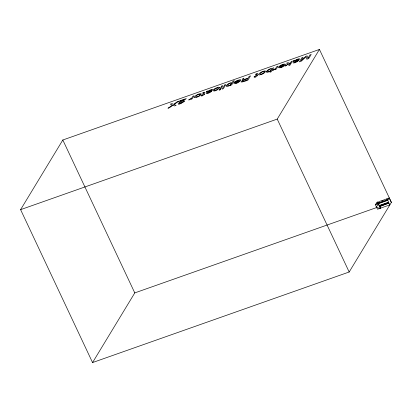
<?xml version="1.0" encoding="UTF-8"?>
<svg xmlns="http://www.w3.org/2000/svg" width="412" height="412" viewBox="0 0 412 412"><rect width="100%" height="100%" fill="white"/><g stroke="black" fill="none" stroke-linecap="round" stroke-linejoin="round"><path stroke-width="0.62" d="M20.6 209.651L62.825 139.998L319.444 49.435L391.4 202.349L349.175 272.002L92.556 362.565L20.6 209.651L277.224 119.094L319.444 49.435M92.556 362.565L134.775 292.906L376.841 207.483M388.423 203.24L379.725 206.309L380.59 208.148L380.379 208.493L379.514 206.659L389.005 203.034L389.87 204.872L377.5 209.239L375.384 204.749L376.836 202.354L377.866 201.988L378.35 203.013M377.866 201.988L376.681 203.95L386.992 200.309L388.176 198.352L389.206 197.987L391.323 202.477M380.379 208.493L376.233 207.339L376.444 206.994M379.133 205.84L379.344 205.495L378.479 203.657L378.267 204.007L379.133 205.84L388.408 202.565L388.619 202.22L387.759 200.381L389.206 197.987M382.506 200.356L381.584 201.875L377.974 203.152L378.901 201.628L382.506 200.356L382.985 201.375M379.514 206.659L379.725 206.309M387.146 198.718L386.224 200.237L382.614 201.514L383.536 199.99L387.146 198.718L387.625 199.738M376.233 207.339L378.479 203.657M375.384 204.749L387.759 200.381M379.344 205.495L388.619 202.22M388.408 202.565L388.794 203.384M277.224 119.094L349.175 272.002M62.825 139.998L134.775 292.906M207.123 91.49C203.317 95.898 210.717 92.561 211.747 91.196L210.63 91.588C204.11 95.074 208.606 91.474 212.237 90.408C214.425 88.168 208.925 90.305 208.333 91.073L207.509 90.995L206.427 91.711L207.123 91.49M294.075 60.806C290.264 65.214 297.665 61.877 298.695 60.507L297.577 60.904C291.063 64.385 295.553 60.791 299.184 59.725C301.378 57.479 295.878 59.622 295.28 60.389L294.462 60.312L293.38 61.028L294.075 60.806M194.454 97.165L194.582 97.567L195.267 97.629L197.703 96.918A3.322 0.86 -25.2 0 0 199.671 95.893C205.264 91.294 194.953 94.605 194.454 97.165M258.721 74.484L258.849 74.886L259.534 74.948L261.97 74.237A3.322 0.86 -25.2 0 0 263.943 73.212C269.53 68.613 259.22 71.925 258.721 74.484M240.706 79.954C239.789 82.194 235.777 84.3 233.815 83.337L234.109 82.714L239.326 80.876L239.429 80.515L237.94 80.567L234.449 82.282L236.493 80.86L239.475 79.763L240.706 79.954M285.315 64.215C284.393 66.45 280.381 68.557 278.424 67.599L278.718 66.976L283.93 65.132L284.038 64.772L282.55 64.828L279.058 66.538L281.102 65.122L284.079 64.025L285.315 64.215M219.622 87.426C218.86 89.471 214.461 91.994 213.03 90.666L216.552 89.837L217.866 88.827L218.206 87.787A1.663 0.427 -25.2 0 0 217.412 87.838L213.596 89.739L214.255 89.095A2.766 0.716 -25.2 0 1 215.62 88.24L218.514 87.179L219.622 87.426M226.178 85.964C227.022 87.349 229.649 85.464 230.813 84.862L230.571 85.258L231.735 84.851L234.273 80.664L233.079 81.087L232.147 82.616C229.87 82.719 227.362 83.95 226.178 85.964M266.255 71.822C267.022 73.233 269.721 71.322 270.864 70.766L269.958 72.26L271.117 71.853L273.625 67.717L272.291 68.49C269.999 68.5 267.46 69.829 266.255 71.822M211.665 90.058L210.836 90.836L207.705 92.18L209.358 90.753L211.665 90.058M298.618 59.374L297.788 60.147L294.657 61.496L296.305 60.07L298.618 59.374M203.662 92.798L202.462 94.868L201.071 95.682L202.21 95.28L201.7 96.12L204.383 94.513L204.63 94.101L203.667 94.441L204.96 92.216L203.343 92.489L202.653 93.076L203.662 92.798M256.588 74.124L255.383 76.189L253.998 77.003L255.131 76.601L254.626 77.441L255.831 77.013L256.341 76.179L257.304 75.839L257.557 75.427L256.594 75.767L257.881 73.542L256.269 73.815L255.574 74.397L256.588 74.124M235.097 82.683C235.633 83.919 238.316 82.07 239.048 81.288L235.097 82.683M279.702 66.94C280.242 68.181 282.926 66.327 283.657 65.544L279.702 66.94M179.323 103.201L179.483 103.582L180.688 103.319L184.473 101.213C176.13 107.28 176.063 102.974 184.653 99.488L179.457 101.321L179.745 100.847L186.275 98.54L184.833 99.91L179.323 103.201M243.595 79.217L243.981 79.506L248.132 78.1L249.203 76.333L250.522 75.87L248.029 79.99C246.942 80.767 236.818 84.094 242.941 80.139C240.325 80.18 245.181 76.39 243.595 79.217M200.222 94.41L199.063 95.836A1.844 0.479 -25.2 0 1 197.781 96.547L196.267 97.016L195.71 96.732C196.436 95.321 198.744 93.735 200.222 94.41M264.489 71.729L263.33 73.156A1.844 0.479 -25.2 0 1 262.047 73.866L260.533 74.34L259.982 74.052C260.703 72.641 263.01 71.055 264.489 71.729M267.656 71.029L267.512 71.42C268.876 72.054 271.081 70.643 271.771 69.278C270.787 68.31 268.428 69.942 267.656 71.029M242.344 81.082L242.735 81.411L246.994 79.974L247.849 78.568L243.935 79.98L242.344 81.082M231.683 83.363C231.081 84.681 228.547 86.412 227.445 85.469C228.088 84.13 230.509 82.565 231.683 83.363M308.464 57.335L307.862 58.365L307.167 55.878L305.858 56.341L300.971 60.801L303.103 57.314L301.847 57.757L299.349 61.877L301.224 61.218L306.116 56.753L306.806 59.246L308.701 58.576L311.199 54.456L309.937 54.904L308.464 57.335M189.108 99.524L188.789 100.059L191.456 98.664L191.142 99.184L192.28 98.782L194.098 95.78L192.904 96.202L191.554 98.272L189.108 99.524M219.503 89.605L219.153 90.177L220.368 89.749L220.719 89.177L219.503 89.605M221.651 86.056L219.838 89.049L221.053 88.621L222.866 85.629L221.651 86.056M224.658 84.996L222.161 89.116L223.361 88.693L225.853 84.573L224.658 84.996M273.038 69.906L272.713 70.442L275.386 69.046L275.072 69.566L276.21 69.165L278.028 66.162L276.833 66.584L275.484 68.655L273.038 69.906M290.259 63.206L288.807 65.596L289.955 65.194L292.453 61.074L291.305 61.476L290.625 62.603L289.384 63.345L288.086 62.614L286.556 63.154L288.292 64.02L284.888 66.1L290.259 63.206M172.952 105.245L169.528 107.692L167.952 108.248L172.443 105.086L170.29 104.185L171.928 103.603L173.534 104.37L177.263 101.723L178.859 101.161L174.085 104.504L176.14 105.359L174.487 105.941L172.952 105.245"/></g></svg>
